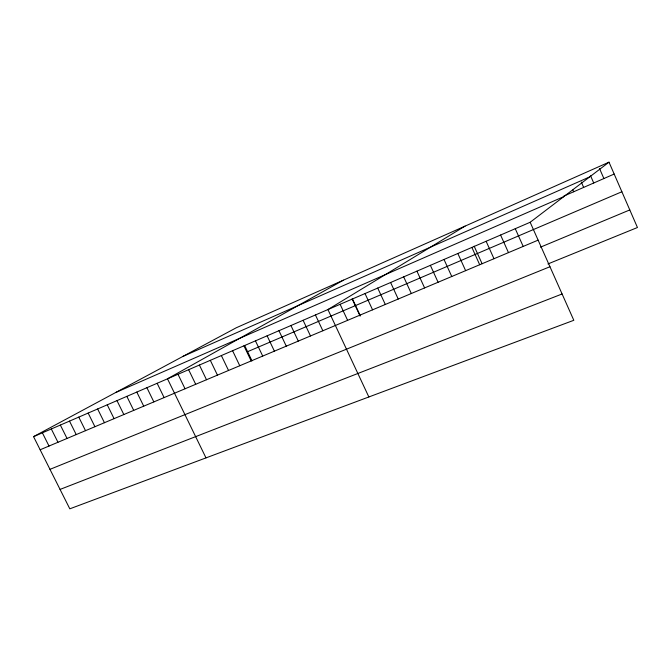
<?xml version="1.0" encoding="UTF-8"?>
<svg xmlns="http://www.w3.org/2000/svg" width="671" height="671" viewBox="0 0 671 671"><rect width="100%" height="100%" fill="white"/><g stroke="black" fill="none" stroke-linecap="round" stroke-linejoin="round"><path stroke-width="1.01" d="M530.165 222.269L573.814 320.293L69.809 508.828L33.55 436.636L530.165 222.269L609 162.172L637.45 227.511L547.939 263.946M465.095 226.102L327.934 309.566L368.857 396.964M343.401 280.176L167.498 378.813L205.989 457.89M33.55 436.636L236.2 327.8L609 162.172M183.04 356.351L589.641 176.926M563.799 196.091L614.175 174.049M115.731 392.501L563.833 196.603M247.607 351.679L621.883 191.755M40.151 449.771L538.117 240.143M540.465 247.171L629.792 209.931M49.973 469.339L549.96 266.731M60.063 489.419L562.097 293.982M51.315 428.97L57.966 442.273M42.382 432.829L49.008 446.047M69.507 421.111L76.226 434.59M60.356 425.062L67.041 438.457M88.153 413.068L94.921 426.714M78.775 417.119L85.511 430.673M107.251 404.823L114.078 418.654M97.639 408.975L104.441 422.705M116.98 400.621L123.833 414.544M136.809 392.065L143.72 406.173M126.836 396.368L133.714 410.384M157.14 383.292L164.118 397.584M146.907 387.704L153.852 401.904M178 374.284L185.037 388.777M188.626 369.696L195.697 384.29M210.317 360.335L217.446 375.139M199.404 365.049L206.5 379.744M221.371 355.563L228.534 370.467M244.621 345.431L251.994 360.855M243.942 345.817L251.164 360.939M232.585 350.723L239.773 365.737M267.117 335.819L274.405 351.159M255.45 340.851L262.705 356.083M278.951 330.711L286.274 346.161M303.099 320.285L310.488 335.97M290.937 325.536L298.293 341.103M315.429 314.959L322.852 330.761M352.485 298.964L360.008 315.127M352.116 298.897L360.134 316.133M340.122 304.298L347.612 320.335M365.016 293.554L372.564 309.834M390.606 282.508L398.222 299.031M377.723 288.069L385.305 304.475M403.674 276.871L411.323 293.521M416.926 271.151L424.609 287.926M444.009 259.459L451.759 276.494M430.371 265.347L438.088 282.248M457.84 253.487L465.632 270.656M474.171 246.19L482.097 263.745M471.881 247.423L479.698 264.735M486.131 241.275L493.982 258.721M515.261 228.702L523.187 246.425M500.591 235.035L508.475 252.623M581.279 182.009L583.644 187.402M572.883 189.977L573.671 191.763M590.555 175.76L593.726 182.998M599.53 168.547L603.892 178.545"/></g></svg>
